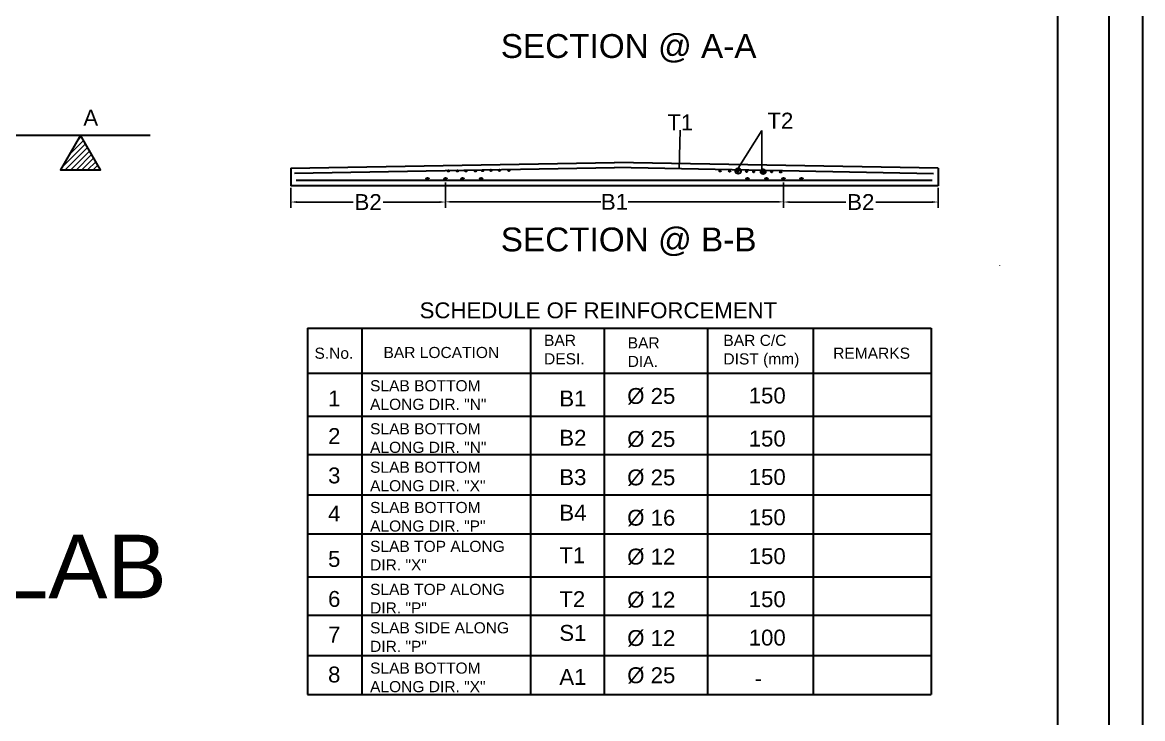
# Model space of a CAD drawing. Header units: millimetres. Extents: x -83 to 417, y 47 to 139.
# Drawn here: x 200.21 to 235.47, y 89.24 to 111.15 of the extents above; entities that cross this region are included whole.
import ezdxf

# ---------------------------------------------------------------- set-up
doc = ezdxf.new("R2010")
doc.units = ezdxf.units.MM
doc.header["$PDMODE"] = 3
doc.header["$PDSIZE"] = -0.7
doc.linetypes.add('DASHED2', pattern=[9.525, 6.35, -3.175])
doc.layers.add('kacha rasta', color=7, linetype='Continuous')
doc.layers.add('STRUCTURE', color=7, linetype='Continuous')
doc.styles.add('.1', font='arial.ttf', dxfattribs={"height": 0.1})
doc.styles.get("Standard").update_dxf_attribs({"font": 'Arial'})
doc.dimstyles.get("Standard").update_dxf_attribs({"dimtxt": 0.5, "dimasz": 0.18, "dimexe": 0.18, "dimexo": 0.0625, "dimgap": 0.09, "dimtad": 0, "dimtih": 1, "dimtoh": 1, "dimdec": 1, "dimzin": 0, "dimdsep": 46, "dimtxsty": 'Standard', "dimcen": 0.09, "dimadec": 0, "dimazin": 0, "dimtfac": 1, "dimtdec": 1, "dimtofl": 0, "dimtmove": 0, "dimatfit": 3, "dimfxl": 1, "dimtolj": 1, "dimtzin": 0, "dimarcsym": 0})

# ---------------------------------------------------------------- blocks, each defined once
blk = doc.blocks.new('*D149')
at = {"color": 0, "lineweight": -2, "transparency": 16777216}
for p, q in [((208.661, 105.95), (208.661, 105.318)), ((213.525, 106.111), (213.525, 105.318)), ((208.841, 105.498), (210.62, 105.498)), ((213.345, 105.498), (211.566, 105.498))]:
    blk.add_line(p, q, dxfattribs=at)
at = {"color": 0, "transparency": 16777216}
for points in [[(208.841, 105.528), (208.841, 105.468), (208.661, 105.498)], [(213.345, 105.528), (213.345, 105.468), (213.525, 105.498)]]:
    blk.add_solid(points, dxfattribs=at)
at = {"layer": 'Defpoints', "color": 0, "transparency": 16777216}
for p in [(213.525, 106.173), (208.661, 106.012), (213.525, 105.498)]:
    blk.add_point(p, dxfattribs=at)
at = {"color": 0, "lineweight": 30, "transparency": 16777216, "insert": (211.093, 105.498), "char_height": 0.5, "attachment_point": 5}
blk.add_mtext('\\A1;{\\C0;B2}', dxfattribs=at)
blk = doc.blocks.new('*D150')
at = {"color": 0, "lineweight": -2, "transparency": 16777216}
for p, q in [((224.166, 106.111), (224.166, 105.318)), ((229.03, 105.95), (229.03, 105.318)), ((224.346, 105.498), (226.125, 105.498)), ((228.85, 105.498), (227.071, 105.498))]:
    blk.add_line(p, q, dxfattribs=at)
at = {"color": 0, "transparency": 16777216}
for points in [[(224.346, 105.528), (224.346, 105.468), (224.166, 105.498)], [(228.85, 105.528), (228.85, 105.468), (229.03, 105.498)]]:
    blk.add_solid(points, dxfattribs=at)
at = {"layer": 'Defpoints', "color": 0, "transparency": 16777216}
for p in [(224.166, 106.173), (229.03, 106.012), (224.166, 105.498)]:
    blk.add_point(p, dxfattribs=at)
at = {"color": 0, "lineweight": 30, "transparency": 16777216, "insert": (226.598, 105.498), "char_height": 0.5, "attachment_point": 5}
blk.add_mtext('\\A1;{\\C0;B2}', dxfattribs=at)
blk = doc.blocks.new('*D151')
at = {"color": 0, "lineweight": -2, "transparency": 16777216}
for p, q in [((213.525, 105.523), (213.525, 105.324)), ((213.705, 105.504), (218.418, 105.504)), ((223.986, 105.504), (219.273, 105.504)), ((224.166, 105.523), (224.166, 105.324))]:
    blk.add_line(p, q, dxfattribs=at)
at = {"color": 0, "transparency": 16777216}
for points in [[(213.705, 105.534), (213.705, 105.474), (213.525, 105.504)], [(223.986, 105.534), (223.986, 105.474), (224.166, 105.504)]]:
    blk.add_solid(points, dxfattribs=at)
at = {"layer": 'Defpoints', "color": 0, "transparency": 16777216}
for p in [(213.525, 105.586), (224.166, 105.586), (224.166, 105.504)]:
    blk.add_point(p, dxfattribs=at)
at = {"color": 0, "lineweight": 30, "transparency": 16777216, "insert": (218.846, 105.504), "char_height": 0.5, "attachment_point": 5}
blk.add_mtext('\\A1;{\\C0;B1}', dxfattribs=at)

msp = doc.modelspace()

# ---------------------------------------------------------------- hatches: boundary and pattern name
at = {"lineweight": 5}
h = msp.add_hatch(dxfattribs=at)
h.set_pattern_fill('ANSI31', color=1, style=0)
h.set_pattern_definition([(45, (-170.8373, -121.10216), (-0.088388348, 0.088388348), [])])
h.paths.add_polyline_path([(202.6664, 106.511), (202.0373, 107.6007), (201.4082, 106.511)])
at = {"lineweight": 30}
for points in [[(213.6427, 106.4781, 1), (213.5982, 106.4781, 1)], [(213.9251, 106.4781, 1), (213.8806, 106.4781, 1)], [(214.1916, 106.4781, 1), (214.147, 106.4781, 1)], [(214.4902, 106.4781, 1), (214.4457, 106.4781, 1)], [(214.6727, 106.4868, 1), (214.7172, 106.4868, 1)], [(214.9816, 106.496, 1), (214.937, 106.496, 1)], [(215.248, 106.496, 1), (215.2035, 106.496, 1)], [(215.5467, 106.496, 1), (215.5021, 106.496, 1)], [(222.1494, 106.4767, 1), (222.1939, 106.4767, 1)], [(222.448, 106.4749, 1), (222.4926, 106.4749, 1)], [(222.7145, 106.4734, 1), (222.759, 106.4734, 1)], [(222.9788, 106.4627, 1), (223.0233, 106.4627, 1)], [(223.2057, 106.4526, 1), (223.2502, 106.4526, 1)], [(223.5044, 106.4508, 1), (223.5489, 106.4508, 1)], [(223.7708, 106.4493, 1), (223.8154, 106.4493, 1)], [(224.0532, 106.4476, 1), (224.0977, 106.4476, 1)], [(213.0045, 106.218, 1), (212.9154, 106.218, 1)], [(213.5692, 106.218, 1), (213.4801, 106.218, 1)], [(214.1022, 106.218, 1), (214.0131, 106.218, 1)], [(214.6995, 106.218, 1), (214.6104, 106.218, 1)], [(223.0807, 106.218, 1), (222.9917, 106.218, 1)], [(223.678, 106.218, 1), (223.589, 106.218, 1)], [(224.211, 106.218, 1), (224.1219, 106.218, 1)], [(224.7757, 106.218, 1), (224.6867, 106.218, 1)]]:
    msp.add_hatch(color=1, dxfattribs=at).paths.add_polyline_path(points)

# ---------------------------------------------------------------- linework, layer by layer
at = {"color": 1, "linetype": 'DASHED2', "lineweight": 30, "ltscale": 5}
msp.add_line((189.13, 107.5957), (204.2339, 107.5988), dxfattribs=at)
at = {"color": 5, "lineweight": 30}
for p, q in [((208.661, 106.5678), (218.8456, 106.7409)), ((208.7725, 106.4084), (218.8483, 106.5797)), ((228.8812, 106.3888), (218.8428, 106.5797)), ((229.0319, 106.5677), (218.8456, 106.7409))]:
    msp.add_line(p, q, dxfattribs=at)
at = {"color": 1, "linetype": 'DASHED2', "lineweight": 15}
msp.add_line((230.9656, 103.5065), (230.9656, 103.4965), dxfattribs=at)
msp.add_line((230.9656, 103.5065), (230.9656, 103.4965), dxfattribs=at)
at = {"color": 0, "lineweight": 30}
for p, q in [((209.185, 101.53), (228.8081, 101.53)), ((209.185, 101.53), (209.185, 90.0056)), ((210.8968, 101.53), (210.8968, 90.0056)), ((216.1986, 101.53), (216.1986, 90.0056)), ((218.5171, 101.53), (218.5171, 90.0056)), ((221.7756, 101.53), (221.7756, 90.0056)), ((225.0967, 101.53), (225.0967, 90.0056)), ((228.8081, 101.53), (228.8081, 90.0056)), ((209.185, 100.1133), (228.8081, 100.1133)), ((209.185, 98.7594), (228.8081, 98.7594)), ((209.185, 97.5504), (228.8081, 97.5504)), ((209.185, 96.2826), (228.8081, 96.2826)), ((209.185, 95.0595), (228.8081, 95.0595)), ((209.185, 93.7055), (228.8081, 93.7055)), ((209.185, 92.4965), (228.8081, 92.4965)), ((209.185, 91.2288), (228.8081, 91.2288)), ((209.185, 90.0056), (228.8081, 90.0056)), ((209.185, 90.0056), (228.8081, 90.0056))]:
    msp.add_line(p, q, dxfattribs=at)
msp.add_lwpolyline([(202.0373, 107.6007), (201.4082, 106.511), (202.6664, 106.511)], close=True, dxfattribs=at)
for centre, radius in [((213.6205, 106.4781), 0.0223), ((213.9028, 106.4781), 0.0223), ((214.1693, 106.4781), 0.0223), ((214.468, 106.4781), 0.0223), ((214.6949, 106.4868), 0.0223), ((214.9593, 106.496), 0.0223), ((215.2257, 106.496), 0.0223), ((215.5244, 106.496), 0.0223), ((222.1716, 106.4767), 0.0223), ((222.4703, 106.4749), 0.0223), ((222.7368, 106.4734), 0.0876), ((222.7368, 106.4734), 0.0223), ((223.0011, 106.4627), 0.0223), ((223.228, 106.4526), 0.0223), ((223.5266, 106.4508), 0.0766), ((223.5266, 106.4508), 0.0223), ((223.7931, 106.4493), 0.0223), ((224.0755, 106.4476), 0.0223), ((212.9599, 106.218), 0.0445), ((213.5247, 106.218), 0.0445), ((214.0576, 106.218), 0.0445), ((214.6549, 106.218), 0.0445), ((223.0362, 106.218), 0.0445), ((223.6335, 106.218), 0.0445), ((224.1664, 106.218), 0.0445), ((224.7312, 106.218), 0.0445)]:
    msp.add_circle(centre, radius, dxfattribs=at)
at = {"layer": 'Defpoints', "color": 5, "linetype": 'ByBlock', "lineweight": 30}
for p in [(210.3948, 106.7869), (210.5111, 106.6429), (227.1801, 106.6429)]:
    msp.add_point(p, dxfattribs=at)
at = {"layer": 'kacha rasta', "color": 1, "linetype": 'Continuous', "lineweight": 30}
msp.add_lwpolyline([(100.4665, 137.1408), (235.4665, 137.1408), (235.4665, 47.1408), (100.4665, 47.1408)], close=True, dxfattribs=at)
at = {"layer": 'kacha rasta', "linetype": 'Continuous', "lineweight": 30}
msp.add_lwpolyline([(101.5303, 136.077), (234.4027, 136.077), (234.4027, 48.2046), (101.5303, 48.2046)], close=True, dxfattribs=at)
at = {"layer": 'kacha rasta', "color": 5, "linetype": 'Continuous', "lineweight": 30}
msp.add_lwpolyline([(103.1481, 134.4592), (232.7849, 134.4592), (232.7849, 49.8224), (103.1481, 49.8224)], close=True, dxfattribs=at)
at = {"layer": 'STRUCTURE', "color": 5, "linetype": 'Continuous', "lineweight": 30}
for p, q in [((208.6628, 106.5678), (208.661, 106.0122)), ((229.0319, 106.5678), (229.0301, 106.0122)), ((228.8389, 106.1735), (208.8229, 106.1735)), ((229.0301, 106.0122), (208.661, 106.0122))]:
    msp.add_line(p, q, dxfattribs=at)

# ---------------------------------------------------------------- texts
at = {"color": 0, "lineweight": 30, "attachment_point": 1, "style": '.1'}
for s, insert, char_height, width in [('{\\C1;SECTION @ A-A}', (215.2677, 110.7821), 0.75, 10.233977), ('A', (202.1299, 108.4006), 0.5, 0.201188), ('T1', (220.5095, 108.2562), 0.5, 0.201188), ('T2', (223.6588, 108.3093), 0.5, 0.201188), ('{\\C1;SECTION @ B-B}', (215.2677, 104.696), 0.75, 10.233977), ('{\\C1;SCHEDULE OF REINFORCEMENT}', (212.7125, 102.3402), 0.5, 12.15192), ('BAR DESI.', (216.6291, 101.3231), 0.35, 0.219314), ('BAR DIA.', (219.2623, 101.2414), 0.35, 0.219314), ('BAR C/C DIST (mm)', (222.2745, 101.3206), 0.35, 2.523461), ('S.No.', (209.4043, 100.9162), 0.35, 0.219314), ('BAR LOCATION', (211.5763, 100.9387), 0.35, 4.177735), ('REMARKS', (225.7295, 100.9162), 0.35, 0.219314), ('SLAB BOTTOM ALONG DIR. "N"', (211.1537, 99.8921), 0.35, 4.58043), ('1', (209.8318, 99.567), 0.5, 0.201188), ('B1', (217.1103, 99.567), 0.5, 0.201188), ('%%C 25', (219.2468, 99.6455), 0.5, 1.784615), ('150', (223.0701, 99.659), 0.5, 0.201188), ('2', (209.8318, 98.3853), 0.5, 0.201188), ('SLAB BOTTOM ALONG DIR. "N"', (211.1537, 98.5381), 0.35, 4.58043), ('B2', (217.1103, 98.33), 0.5, 0.201188), ('%%C 25', (219.2468, 98.2916), 0.5, 1.784615), ('150', (223.0701, 98.305), 0.5, 0.201188), ('SLAB BOTTOM ALONG DIR. "X"', (211.1537, 97.3291), 0.35, 4.58043), ('3', (209.8318, 97.1453), 0.5, 0.201188), ('B3', (217.1103, 97.0912), 0.5, 0.201188), ('%%C 25', (219.2468, 97.0826), 0.5, 1.784615), ('150', (223.0701, 97.096), 0.5, 0.201188), ('4', (209.8318, 95.9471), 0.5, 0.201188), ('SLAB BOTTOM ALONG DIR. "P"', (211.1537, 96.0614), 0.35, 4.58043), ('B4', (217.1103, 95.9723), 0.5, 0.201188), ('%%C 16', (219.2468, 95.8148), 0.5, 1.784615), ('150', (223.0701, 95.8283), 0.5, 0.201188), ('SLAB TOP ALONG DIR. "X"', (211.1537, 94.8382), 0.35, 4.58043), ('5', (209.8318, 94.5175), 0.5, 0.201188), ('T1', (217.1103, 94.6336), 0.5, 0.201188), ('%%C 12', (219.2468, 94.5917), 0.5, 1.784615), ('150', (223.0701, 94.6051), 0.5, 0.201188), ('SLAB TOP ALONG DIR. "P"', (211.1537, 93.4842), 0.35, 4.58043), ('6', (209.8318, 93.2592), 0.5, 0.201188), ('T2', (217.1103, 93.252), 0.5, 0.201188), ('%%C 12', (219.2468, 93.2377), 0.5, 1.784615), ('150', (223.0701, 93.2512), 0.5, 0.201188), ('7', (209.8318, 92.1358), 0.5, 0.201188), ('SLAB SIDE ALONG DIR. "P"', (211.1537, 92.2752), 0.35, 4.58043), ('S1', (217.1103, 92.1903), 0.5, 0.201188), ('%%C 12', (219.2468, 92.0287), 0.5, 1.784615), ('100', (223.0701, 92.0422), 0.5, 0.201188), ('SLAB BOTTOM ALONG DIR. "X"', (211.1537, 91.0075), 0.35, 4.58043), ('8', (209.8318, 90.8812), 0.5, 0.201188), ('A1', (217.1103, 90.8047), 0.5, 0.201188), ('%%C 25', (219.2468, 90.8579), 0.5, 1.784615), ('-', (223.2532, 90.7609), 0.5, 1.784615)]:
    msp.add_mtext(s, dxfattribs=dict(at, insert=insert, char_height=char_height, width=width))
at = {"color": 6, "lineweight": 0, "insert": (171.9962, 95.03), "char_height": 2, "width": 56.526141, "attachment_point": 1, "style": '.1'}
msp.add_mtext('{\\C1;DETAILS OF DECK SLAB}', dxfattribs=at)

# ---------------------------------------------------------------- dimensions: what is measured, and where the dimension line sits
at = {"color": 0, "lineweight": 30}
for base, p1, p2, text, picture, middle in [((213.5247, 105.498), (208.661, 106.0122), (213.5247, 106.1735), '{\\C0;B2}', '*D149', (211.0928, 105.498)), ((224.1664, 105.5038), (213.5247, 105.5857), (224.1664, 105.5857), '{\\C0;B1}', '*D151', (218.8456, 105.5038))]:
    dim = msp.add_linear_dim(base=base, p1=p1, p2=p2, text=text, dimstyle='Standard', dxfattribs=at)
    dim.commit()
    dim.dimension.update_dxf_attribs({"geometry": picture, "text_midpoint": middle})
dim = msp.add_linear_dim(base=(224.1664, 105.498), p1=(229.0301, 106.0122), p2=(224.1664, 106.1735), angle=180, text='{\\C0;B2}', dimstyle='Standard', dxfattribs=at)
dim.commit()
dim.dimension.update_dxf_attribs({"geometry": '*D150', "text_midpoint": (226.5983, 105.498)})

# ---------------------------------------------------------------- leaders
for points in [[(220.8787, 106.5364), (220.9116, 107.7593)], [(222.7368, 106.5609), (223.483, 107.7461)], [(223.4788, 106.5107), (223.483, 107.7461)]]:
    msp.add_leader(points, dimstyle='Standard', override={"dimgap": 0, "dimtad": 0}, dxfattribs=at)

doc.saveas('drawing.dxf')
